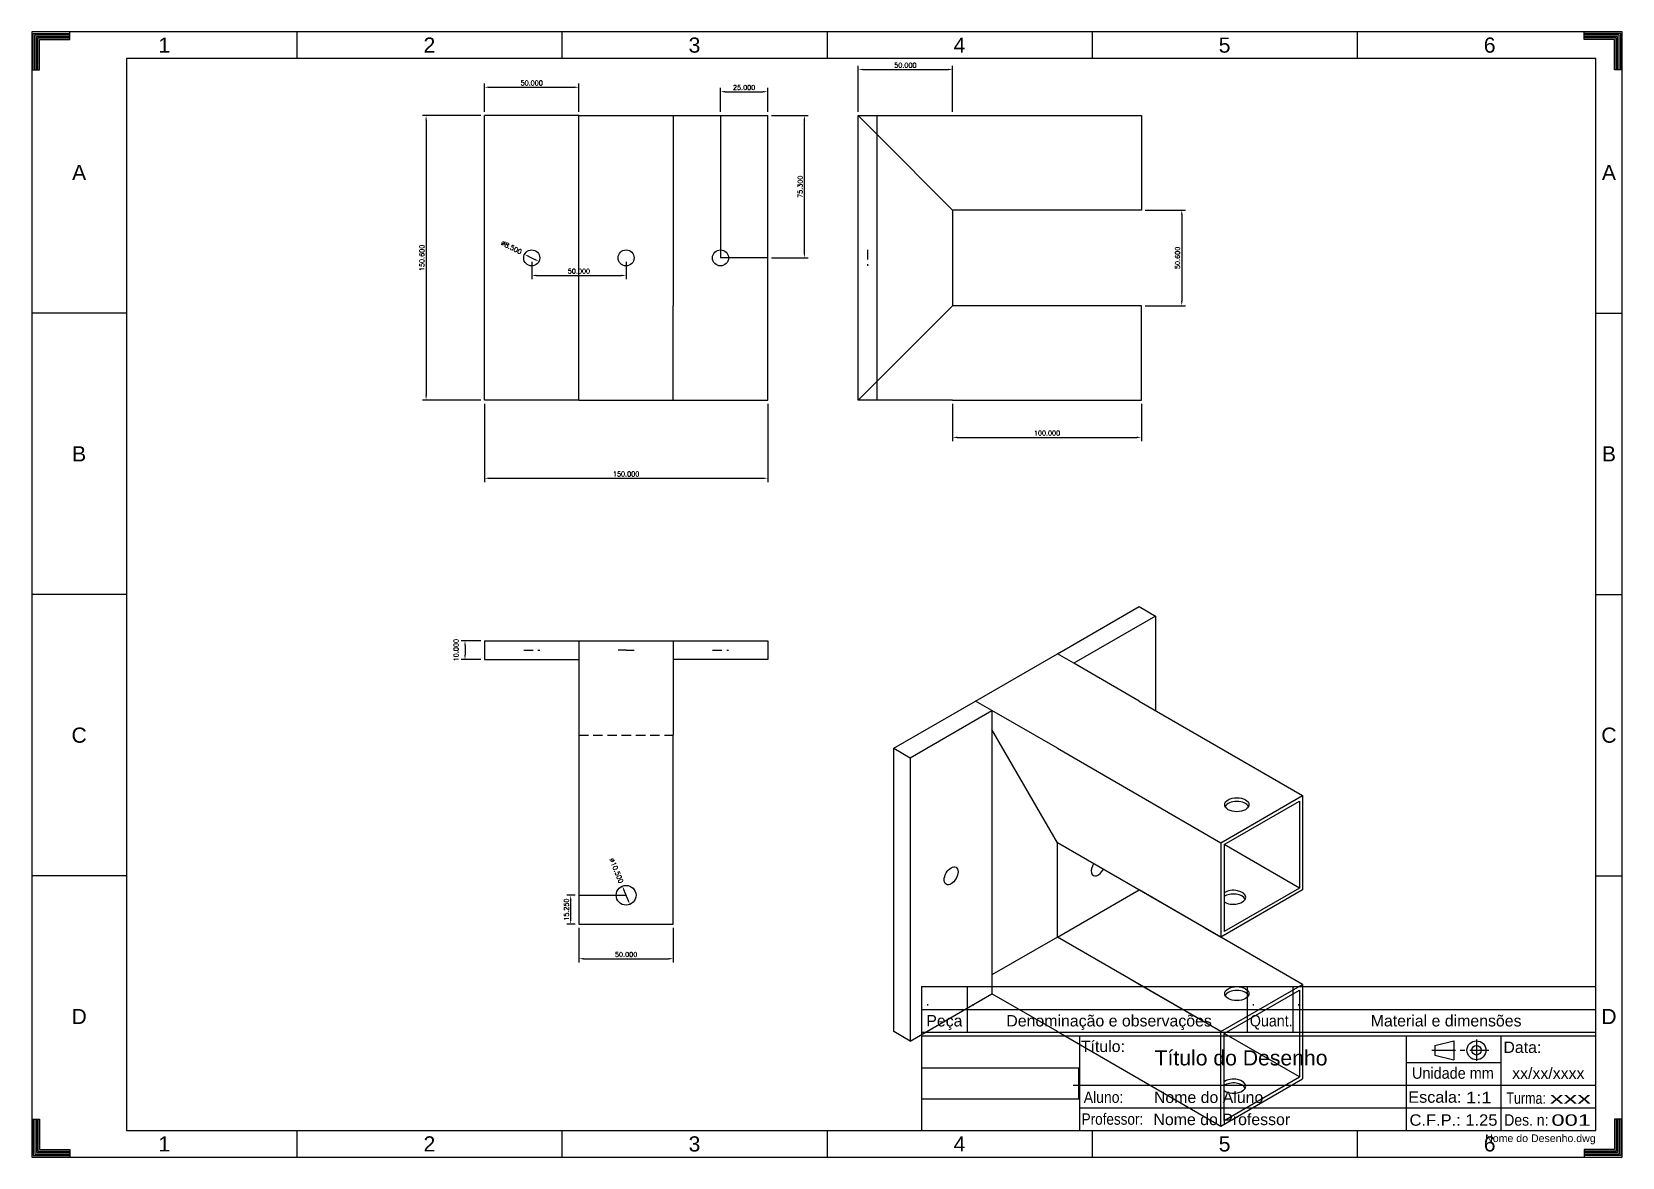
# Paper-space layout 'A3 SENAI' of a CAD drawing. Extents: x 0 to 420, y 0 to 297.
# The model-space entities are those that its viewports show. They can reach past a viewport. Long polylines and large blocks are cut down to what shows.
import ezdxf
from ezdxf.enums import TextEntityAlignment as Align

# ---------------------------------------------------------------- set-up
doc = ezdxf.new("R2010")
doc.units = 0
doc.header["$LTSCALE"] = 5
doc.header["$MEASUREMENT"] = 0
doc.header["$PDMODE"] = 3
doc.linetypes.add('CENTER', pattern=[2, 1.25, -0.25, 0.25, -0.25])
doc.linetypes.add('HIDDEN', pattern=[0.375, 0.25, -0.125])
doc.layers.get('Defpoints').update_dxf_attribs({"linetype": 'CONTINUOUS'})
for name, color, linetype in [('CENTRO', 2, 'CENTER'), ('CONTORNO', 7, 'CONTINUOUS'), ('COTA', 1, 'CONTINUOUS'), ('Dobra', 90, 'CONTINUOUS'), ('LEGENDA', 151, 'CONTINUOUS'), ('TEXTO', 5, 'CONTINUOUS'), ('TRACEJADO', 6, 'HIDDEN'), ('VIEW', 1, 'CONTINUOUS')]:
    doc.layers.add(name, color=color, linetype=linetype)
doc.styles.add('ARIAL', font='arial.ttf', dxfattribs={"height": 2.5})
doc.styles.add('ROMANS', font='romans', dxfattribs={"height": 2.5})
doc.dimstyles.new('VERT', dxfattribs={"dimtxt": 2.5, "dimasz": 2.5, "dimexe": 2, "dimexo": 2, "dimgap": 1, "dimtad": 1, "dimdec": 3, "dimzin": 0, "dimdsep": 46, "dimtxsty": 'ROMANS', "dimcen": 0, "dimclrd": 256, "dimclre": 256, "dimclrt": 256, "dimadec": 0, "dimazin": 0, "dimtfac": 0.8, "dimtdec": 3, "dimtmove": 2, "dimatfit": 3, "dimfxl": 1, "dimtolj": 1, "dimtzin": 0, "dimarcsym": 0})

# ---------------------------------------------------------------- blocks, each defined once
blk = doc.blocks.new('*D6')
at = {"layer": 'COTA', "lineweight": -2, "transparency": 16777216}
for p, q in [((200.96, 328.04), (170.03, 328.04)), ((172.03, 325.54), (172.03, 179.94)), ((200.96, 177.44), (170.03, 177.44))]:
    blk.add_line(p, q, dxfattribs=at)
at = {"layer": 'COTA', "transparency": 16777216}
for points in [[(171.61, 325.54), (172.44, 325.54), (172.03, 328.04)], [(171.61, 179.94), (172.44, 179.94), (172.03, 177.44)]]:
    blk.add_solid(points, dxfattribs=at)
at = {"layer": 'Defpoints', "color": 0, "transparency": 16777216}
for p in [(202.96, 328.04), (172.03, 177.44), (202.96, 177.44)]:
    blk.add_point(p, dxfattribs=at)
at = {"layer": 'COTA', "transparency": 16777216, "insert": (169.78, 252.74), "char_height": 2.5, "attachment_point": 5, "rotation": 90, "style": 'ROMANS'}
blk.add_mtext('\\A1;150.600', dxfattribs=at)
blk = doc.blocks.new('*D7')
at = {"layer": 'COTA', "lineweight": -2, "transparency": 16777216}
for p, q in [((400.89, 330.04), (400.89, 354.46)), ((450.89, 330.04), (450.89, 354.46)), ((403.39, 352.46), (448.39, 352.46))]:
    blk.add_line(p, q, dxfattribs=at)
at = {"layer": 'COTA', "transparency": 16777216}
for points in [[(403.39, 352.88), (403.39, 352.05), (400.89, 352.46)], [(448.39, 352.88), (448.39, 352.05), (450.89, 352.46)]]:
    blk.add_solid(points, dxfattribs=at)
at = {"layer": 'Defpoints', "color": 0, "transparency": 16777216}
for p in [(450.89, 352.46), (400.89, 328.04), (450.89, 328.04)]:
    blk.add_point(p, dxfattribs=at)
at = {"layer": 'COTA', "transparency": 16777216, "insert": (425.89, 354.71), "char_height": 2.5, "attachment_point": 5, "style": 'ROMANS'}
blk.add_mtext('\\A1;50.000', dxfattribs=at)
blk = doc.blocks.new('*D8')
at = {"layer": 'COTA', "lineweight": -2, "transparency": 16777216}
for p, q in [((327.96, 330.04), (327.96, 342.7)), ((330.46, 340.7), (350.46, 340.7)), ((352.96, 330.04), (352.96, 342.7))]:
    blk.add_line(p, q, dxfattribs=at)
at = {"layer": 'COTA', "transparency": 16777216}
for points in [[(330.46, 341.12), (330.46, 340.29), (327.96, 340.7)], [(350.46, 341.12), (350.46, 340.29), (352.96, 340.7)]]:
    blk.add_solid(points, dxfattribs=at)
at = {"layer": 'Defpoints', "color": 0, "transparency": 16777216}
for p in [(352.96, 340.7), (327.96, 328.04), (352.96, 328.04)]:
    blk.add_point(p, dxfattribs=at)
at = {"layer": 'COTA', "transparency": 16777216, "insert": (340.46, 342.95), "char_height": 2.5, "attachment_point": 5, "style": 'ROMANS'}
blk.add_mtext('\\A1;25.000', dxfattribs=at)
blk = doc.blocks.new('*D9')
at = {"layer": 'COTA', "lineweight": -2, "transparency": 16777216}
for p, q in [((202.96, 175.44), (202.96, 134.1)), ((352.96, 175.44), (352.96, 134.1)), ((205.46, 136.1), (350.46, 136.1))]:
    blk.add_line(p, q, dxfattribs=at)
at = {"layer": 'COTA', "transparency": 16777216}
for points in [[(205.46, 136.51), (205.46, 135.68), (202.96, 136.1)], [(350.46, 136.51), (350.46, 135.68), (352.96, 136.1)]]:
    blk.add_solid(points, dxfattribs=at)
at = {"layer": 'Defpoints', "color": 0, "transparency": 16777216}
for p in [(202.96, 177.44), (352.96, 177.44), (352.96, 136.1)]:
    blk.add_point(p, dxfattribs=at)
at = {"layer": 'COTA', "transparency": 16777216, "insert": (277.96, 138.35), "char_height": 2.5, "attachment_point": 5, "style": 'ROMANS'}
blk.add_mtext('\\A1;150.000', dxfattribs=at)
blk = doc.blocks.new('*D10')
at = {"layer": 'COTA', "lineweight": -2, "transparency": 16777216}
for p, q in [((450.89, 175.44), (450.89, 155.73)), ((550.89, 175.44), (550.89, 155.73)), ((453.39, 157.73), (548.39, 157.73))]:
    blk.add_line(p, q, dxfattribs=at)
at = {"layer": 'COTA', "transparency": 16777216}
for points in [[(453.39, 158.15), (453.39, 157.32), (450.89, 157.73)], [(548.39, 158.15), (548.39, 157.32), (550.89, 157.73)]]:
    blk.add_solid(points, dxfattribs=at)
at = {"layer": 'Defpoints', "color": 0, "transparency": 16777216}
for p in [(450.89, 177.44), (550.89, 177.44), (550.89, 157.73)]:
    blk.add_point(p, dxfattribs=at)
at = {"layer": 'COTA', "transparency": 16777216, "insert": (500.89, 159.98), "char_height": 2.5, "attachment_point": 5, "style": 'ROMANS'}
blk.add_mtext('\\A1;100.000', dxfattribs=at)
blk = doc.blocks.new('*D11')
at = {"layer": 'COTA', "lineweight": -2, "transparency": 16777216}
for p, q in [((250.96, -84.65), (246.6, -84.65)), ((248.6, -97.4), (248.6, -87.15)), ((250.96, -99.9), (246.6, -99.9))]:
    blk.add_line(p, q, dxfattribs=at)
at = {"layer": 'COTA', "transparency": 16777216}
for points in [[(248.18, -87.15), (249.01, -87.15), (248.6, -84.65)], [(248.18, -97.4), (249.01, -97.4), (248.6, -99.9)]]:
    blk.add_solid(points, dxfattribs=at)
at = {"layer": 'Defpoints', "color": 0, "transparency": 16777216}
for p in [(248.6, -84.65), (252.96, -84.65), (252.96, -99.9)]:
    blk.add_point(p, dxfattribs=at)
at = {"layer": 'COTA', "transparency": 16777216, "insert": (246.35, -92.27), "char_height": 2.5, "attachment_point": 5, "rotation": 90, "style": 'ROMANS'}
blk.add_mtext('\\A1;15.250', dxfattribs=at)
blk = doc.blocks.new('*D13')
at = {"layer": 'COTA', "lineweight": -2, "transparency": 16777216}
blk.add_line((226.39, 253.52), (229.53, 251.97), dxfattribs=at)
at = {"layer": 'COTA', "transparency": 16777216}
for points in [[(226.57, 253.89), (226.2, 253.14), (224.14, 254.62)], [(229.71, 252.34), (229.34, 251.6), (231.77, 250.86)]]:
    blk.add_solid(points, dxfattribs=at)
at = {"layer": 'Defpoints', "color": 0, "transparency": 16777216}
for p in [(224.14, 254.62), (231.77, 250.86)]:
    blk.add_point(p, dxfattribs=at)
at = {"layer": 'COTA', "transparency": 16777216, "insert": (217.2, 258.33), "char_height": 2.5, "attachment_point": 5, "rotation": 333.73556, "style": 'ROMANS'}
blk.add_mtext('\\A1;∅8.500', dxfattribs=at)
blk = doc.blocks.new('*D14')
at = {"layer": 'COTA', "lineweight": -2, "transparency": 16777216}
for p, q in [((354.96, 328.04), (374.4, 328.04)), ((372.4, 255.24), (372.4, 325.54)), ((354.96, 252.74), (374.4, 252.74))]:
    blk.add_line(p, q, dxfattribs=at)
at = {"layer": 'COTA', "transparency": 16777216}
for points in [[(371.99, 325.54), (372.82, 325.54), (372.4, 328.04)], [(371.99, 255.24), (372.82, 255.24), (372.4, 252.74)]]:
    blk.add_solid(points, dxfattribs=at)
at = {"layer": 'Defpoints', "color": 0, "transparency": 16777216}
for p in [(352.96, 328.04), (372.4, 328.04), (352.96, 252.74)]:
    blk.add_point(p, dxfattribs=at)
at = {"layer": 'COTA', "transparency": 16777216, "insert": (370.15, 290.39), "char_height": 2.5, "attachment_point": 5, "rotation": 90, "style": 'ROMANS'}
blk.add_mtext('\\A1;75.300', dxfattribs=at)
blk = doc.blocks.new('*D15')
at = {"layer": 'COTA', "lineweight": -2, "transparency": 16777216}
for p, q in [((552.89, 278.04), (574.28, 278.04)), ((572.28, 275.54), (572.28, 229.94)), ((552.89, 227.44), (574.28, 227.44))]:
    blk.add_line(p, q, dxfattribs=at)
at = {"layer": 'COTA', "transparency": 16777216}
for points in [[(571.87, 275.54), (572.7, 275.54), (572.28, 278.04)], [(571.87, 229.94), (572.7, 229.94), (572.28, 227.44)]]:
    blk.add_solid(points, dxfattribs=at)
at = {"layer": 'Defpoints', "color": 0, "transparency": 16777216}
for p in [(550.89, 278.04), (550.89, 227.44), (572.28, 227.44)]:
    blk.add_point(p, dxfattribs=at)
at = {"layer": 'COTA', "transparency": 16777216, "insert": (570.03, 252.74), "char_height": 2.5, "attachment_point": 5, "rotation": 90, "style": 'ROMANS'}
blk.add_mtext('\\A1;50.600', dxfattribs=at)
blk = doc.blocks.new('*D16')
at = {"layer": 'COTA', "lineweight": -2, "transparency": 16777216}
for p, q in [((200.96, 50.1), (190.63, 50.1)), ((192.63, 47.6), (192.63, 42.6)), ((200.96, 40.1), (190.63, 40.1))]:
    blk.add_line(p, q, dxfattribs=at)
at = {"layer": 'COTA', "transparency": 16777216}
for points in [[(192.21, 47.6), (193.05, 47.6), (192.63, 50.1)], [(192.21, 42.6), (193.05, 42.6), (192.63, 40.1)]]:
    blk.add_solid(points, dxfattribs=at)
at = {"layer": 'Defpoints', "color": 0, "transparency": 16777216}
for p in [(202.96, 50.1), (192.63, 40.1), (202.96, 40.1)]:
    blk.add_point(p, dxfattribs=at)
at = {"layer": 'COTA', "transparency": 16777216, "insert": (187.88, 45.1), "char_height": 2.5, "attachment_point": 5, "rotation": 90, "style": 'ROMANS'}
blk.add_mtext('\\A1;10.000', dxfattribs=at)
blk = doc.blocks.new('*D17')
at = {"layer": 'COTA', "lineweight": -2, "transparency": 16777216}
for p, q in [((252.96, -101.9), (252.96, -120.24)), ((302.96, -101.9), (302.96, -120.24)), ((255.46, -118.24), (300.46, -118.24))]:
    blk.add_line(p, q, dxfattribs=at)
at = {"layer": 'COTA', "transparency": 16777216}
for points in [[(255.46, -117.82), (255.46, -118.65), (252.96, -118.24)], [(300.46, -117.82), (300.46, -118.65), (302.96, -118.24)]]:
    blk.add_solid(points, dxfattribs=at)
at = {"layer": 'Defpoints', "color": 0, "transparency": 16777216}
for p in [(252.96, -99.9), (302.96, -99.9), (302.96, -118.24)]:
    blk.add_point(p, dxfattribs=at)
at = {"layer": 'COTA', "transparency": 16777216, "insert": (277.96, -115.99), "char_height": 2.5, "attachment_point": 5, "style": 'ROMANS'}
blk.add_mtext('\\A1;50.000', dxfattribs=at)
blk = doc.blocks.new('*D18')
at = {"layer": 'COTA', "lineweight": -2, "transparency": 16777216}
blk.add_line((278.99, -87.2), (276.92, -82.1), dxfattribs=at)
at = {"layer": 'COTA', "transparency": 16777216}
for points in [[(277.31, -81.94), (276.53, -82.26), (275.98, -79.79)], [(279.38, -87.04), (278.61, -87.35), (279.94, -89.51)]]:
    blk.add_solid(points, dxfattribs=at)
at = {"layer": 'Defpoints', "color": 0, "transparency": 16777216}
for p in [(275.98, -79.79), (279.94, -89.51)]:
    blk.add_point(p, dxfattribs=at)
at = {"layer": 'COTA', "transparency": 16777216, "insert": (272.84, -71.6), "char_height": 2.5, "attachment_point": 5, "rotation": 292.1445, "style": 'ROMANS'}
blk.add_mtext('\\A1;∅10.500', dxfattribs=at)
blk = doc.blocks.new('*D19')
at = {"layer": 'COTA', "lineweight": -2, "transparency": 16777216}
for p, q in [((202.96, 330.04), (202.96, 345.07)), ((205.46, 343.07), (250.46, 343.07)), ((252.96, 330.04), (252.96, 345.07))]:
    blk.add_line(p, q, dxfattribs=at)
at = {"layer": 'COTA', "transparency": 16777216}
for points in [[(205.46, 343.48), (205.46, 342.65), (202.96, 343.07)], [(250.46, 343.48), (250.46, 342.65), (252.96, 343.07)]]:
    blk.add_solid(points, dxfattribs=at)
at = {"layer": 'Defpoints', "color": 0, "transparency": 16777216}
for p in [(252.96, 343.07), (202.96, 328.04), (252.96, 328.04)]:
    blk.add_point(p, dxfattribs=at)
at = {"layer": 'COTA', "transparency": 16777216, "insert": (227.96, 345.32), "char_height": 2.5, "attachment_point": 5, "style": 'ROMANS'}
blk.add_mtext('\\A1;50.000', dxfattribs=at)
blk = doc.blocks.new('*D20')
at = {"layer": 'COTA', "lineweight": -2, "transparency": 16777216}
for p, q in [((227.96, 250.74), (227.96, 241.45)), ((277.96, 250.74), (277.96, 241.45)), ((230.46, 243.45), (275.46, 243.45))]:
    blk.add_line(p, q, dxfattribs=at)
at = {"layer": 'COTA', "transparency": 16777216}
for points in [[(230.46, 243.86), (230.46, 243.03), (227.96, 243.45)], [(275.46, 243.86), (275.46, 243.03), (277.96, 243.45)]]:
    blk.add_solid(points, dxfattribs=at)
at = {"layer": 'Defpoints', "color": 0, "transparency": 16777216}
for p in [(227.96, 252.74), (277.96, 252.74), (277.96, 243.45)]:
    blk.add_point(p, dxfattribs=at)
at = {"layer": 'COTA', "transparency": 16777216, "insert": (252.96, 245.7), "char_height": 2.5, "attachment_point": 5, "style": 'ROMANS'}
blk.add_mtext('\\A1;50.000', dxfattribs=at)

msp = doc.modelspace()

# ---------------------------------------------------------------- linework, layer by layer
at = {"layer": 'CONTORNO'}
for p, q in [((202.9561, 177.4436), (202.9561, 328.0436)), ((252.9561, 328.0436), (202.9561, 328.0436)), ((252.9561, 177.4436), (252.9561, 328.0436)), ((252.9561, 328.0436), (302.9561, 328.0436)), ((302.9561, 328.0436), (302.9561, 278.0436)), ((302.9561, 328.0436), (352.9561, 328.0436)), ((352.9561, 177.4436), (352.9561, 328.0436)), ((400.8932, 177.4436), (400.8932, 328.0436)), ((400.8932, 328.0436), (450.8932, 328.0436)), ((410.8932, 177.4436), (410.8932, 328.0436)), ((450.8932, 328.0436), (550.8932, 328.0436)), ((550.8932, 328.0436), (550.8932, 278.0436)), ((302.9561, 278.0436), (302.9561, 227.4436)), ((450.8932, 278.0436), (450.8932, 227.4436)), ((550.8932, 278.0436), (450.8932, 278.0436)), ((302.9561, 177.4436), (302.9561, 227.4436)), ((550.8932, 227.4436), (450.8932, 227.4436)), ((550.8932, 177.4436), (550.8932, 227.4436)), ((252.9561, 177.4436), (202.9561, 177.4436)), ((252.9561, 177.4436), (302.9561, 177.4436)), ((302.9561, 177.4436), (352.9561, 177.4436)), ((450.8932, 177.4436), (400.8932, 177.4436)), ((450.8932, 177.4436), (550.8932, 177.4436)), ((506.3996, 43.1637), (549.7009, 68.1637)), ((549.7009, 68.1637), (558.3611, 63.1637)), ((558.3611, 63.1637), (515.0599, 38.1637)), ((558.3611, 63.1637), (558.3611, 13.1637)), ((202.9561, 50.1014), (352.9561, 50.1014)), ((202.9561, 50.1014), (202.9561, 40.1014)), ((252.9561, 50.1014), (252.9561, 0.1014)), ((302.9561, 50.1014), (302.9561, 0.1014)), ((352.9561, 50.1014), (352.9561, 40.1014)), ((463.0983, 18.1637), (506.3996, 43.1637)), ((515.0599, 38.1637), (506.3996, 43.1637)), ((202.9561, 40.1014), (252.9561, 40.1014)), ((352.9561, 40.1014), (302.9561, 40.1014)), ((549.7009, 18.1637), (515.0599, 38.1637)), ((419.7971, -6.8363), (463.0983, 18.1637)), ((471.7586, 13.1637), (463.0983, 18.1637)), ((549.7009, 18.1637), (636.3034, -31.8363)), ((428.4573, -11.8363), (471.7586, 13.1637)), ((506.3996, -6.8363), (471.7586, 13.1637)), ((471.7586, 13.1637), (471.7586, -136.8363)), ((252.9561, 0.1014), (252.9561, -99.8986)), ((302.9561, -99.8986), (302.9561, 0.1014)), ((419.7971, -156.8363), (419.7971, -6.8363)), ((419.7971, -6.8363), (428.4573, -11.8363)), ((506.3996, -6.8363), (593.0022, -56.8363)), ((428.4573, -11.8363), (428.4573, -161.8363)), ((593.0022, -56.8363), (636.3034, -31.8363)), ((636.3034, -31.8363), (636.3034, -81.8363)), ((594.7342, -57.8363), (634.5714, -34.8363)), ((634.5714, -34.8363), (634.5714, -80.8363)), ((593.0022, -106.8363), (506.3996, -56.8363)), ((506.3996, -106.8363), (506.3996, -56.8363)), ((593.0022, -56.8363), (593.0022, -106.8363)), ((634.5714, -80.8363), (594.7342, -57.8363)), ((594.7342, -57.8363), (594.7342, -103.8363)), ((506.3996, -106.8363), (549.7009, -81.8363)), ((636.3034, -131.8363), (549.7009, -81.8363)), ((636.3034, -81.8363), (593.0022, -106.8363)), ((634.5714, -80.8363), (594.7342, -103.8363)), ((252.9561, -99.8986), (302.9561, -99.8986)), ((593.0022, -156.8363), (506.3996, -106.8363)), ((584.3419, -101.8363), (593.0022, -106.8363)), ((549.7009, -131.8363), (541.0406, -126.8363)), ((593.0022, -156.8363), (549.7009, -131.8363)), ((593.0022, -156.8363), (636.3034, -131.8363)), ((636.3034, -131.8363), (636.3034, -181.8363)), ((428.4573, -161.8363), (471.7586, -136.8363)), ((506.3996, -156.8363), (471.7586, -136.8363)), ((594.7342, -157.8363), (634.5714, -134.8363)), ((634.5714, -134.8363), (634.5714, -180.8363)), ((428.4573, -161.8363), (419.7971, -156.8363)), ((506.3996, -156.8363), (593.0022, -206.8363)), ((593.0022, -206.8363), (593.0022, -156.8363)), ((634.5714, -180.8363), (594.7342, -157.8363)), ((594.7342, -203.8363), (594.7342, -157.8363)), ((593.0022, -206.8363), (636.3034, -181.8363)), ((594.7342, -203.8363), (634.5714, -180.8363))]:
    msp.add_line(p, q, dxfattribs=at)
for centre, radius in [((227.9561, 252.7436), 4.25), ((277.9561, 252.7436), 4.25), ((327.9561, 252.7436), 4.25), ((277.9561, -84.6486), 5.25)]:
    msp.add_circle(centre, radius, dxfattribs=at)
for centre, major_axis in [((601.4459, -36.7113), (-6.4299, 0)), ((450.108, -74.3363), (-2.6026, -4.5078)), ((601.4459, -136.7113), (-6.4299, 0))]:
    msp.add_ellipse(centre, major_axis=major_axis, ratio=0.57735027, dxfattribs=at)
for centre, major_axis, start_param, end_param in [((601.4459, -38.7113), (-6.4299, 0), 3.41433561, 6.01044235), ((528.0503, -69.6363), (-2.6026, -4.5078), 4.66245481, 7.9039158), ((599.7139, -85.7113), (-6.4299, 0), 0.68495063, 5.59823468), ((599.7139, -87.7113), (-6.4299, 0), 9.69752092, 11.88141999), ((601.4459, -138.7113), (-6.4299, 0), 3.41433561, 6.01044235), ((599.7139, -185.7113), (-6.4299, 0), 0.68495063, 5.59823468), ((599.7139, -187.7113), (-6.4299, 0), 3.41433561, 5.59823468)]:
    msp.add_ellipse(centre, major_axis=major_axis, ratio=0.57735027, start_param=start_param, end_param=end_param, dxfattribs=at)
at = {"layer": 'COTA'}
for p, q in [((327.9561, 328.0436), (327.9561, 252.7436)), ((332.2061, 252.7436), (327.9561, 252.7436)), ((352.9561, 252.7436), (332.2061, 252.7436)), ((252.9561, -84.6486), (277.9561, -84.6486))]:
    msp.add_line(p, q, dxfattribs=at)
at = {"layer": 'Dobra'}
for p, q in [((410.8932, 318.0436), (400.8932, 328.0436)), ((450.8932, 278.0436), (410.8932, 318.0436)), ((450.8932, 227.4436), (410.8932, 187.4436)), ((410.8932, 187.4436), (400.8932, 177.4436)), ((506.3996, -56.8363), (471.7586, 3.1637)), ((506.3996, -106.8363), (471.7586, -126.8363))]:
    msp.add_line(p, q, dxfattribs=at)
at = {"layer": 'TRACEJADO'}
for p, q in [((405.8932, 256.9936), (405.8932, 248.4936)), ((223.7061, 45.1014), (232.2061, 45.1014)), ((277.9561, 45.1014), (273.7061, 45.1014)), ((277.9561, 45.1014), (282.2061, 45.1014)), ((323.7061, 45.1014), (332.2061, 45.1014)), ((252.9561, 0.1014), (302.9561, 0.1014))]:
    msp.add_line(p, q, dxfattribs=at)

# ---------------------------------------------------------------- dimensions: what is measured, and where the dimension line sits
at = {"layer": 'COTA'}
for base, p1, p2, picture, middle in [((450.8932, 352.4626), (400.8932, 328.0436), (450.8932, 328.0436), '*D7', (425.8932, 354.7126)), ((252.9561, 343.0666), (202.9561, 328.0436), (252.9561, 328.0436), '*D19', (227.9561, 345.3166)), ((352.9561, 340.7037), (327.9561, 328.0436), (352.9561, 328.0436), '*D8', (340.4561, 342.9537)), ((277.9561, 243.4471), (227.9561, 252.7436), (277.9561, 252.7436), '*D20', (252.9561, 245.6971)), ((352.9561, 136.0981), (202.9561, 177.4436), (352.9561, 177.4436), '*D9', (277.9561, 138.3481)), ((550.8932, 157.7346), (450.8932, 177.4436), (550.8932, 177.4436), '*D10', (500.8932, 159.9846)), ((302.9561, -118.2362), (252.9561, -99.8986), (302.9561, -99.8986), '*D17', (277.9561, -115.9862))]:
    dim = msp.add_linear_dim(base=base, p1=p1, p2=p2, dimstyle='VERT', dxfattribs=at)
    dim.commit()
    dim.dimension.update_dxf_attribs({"geometry": picture, "text_midpoint": middle})
for base, p1, p2, picture, middle in [((172.0278, 177.4436), (202.9561, 328.0436), (202.9561, 177.4436), '*D6', (169.7778, 252.7436)), ((372.4039, 328.0436), (352.9561, 252.7436), (352.9561, 328.0436), '*D14', (370.1539, 290.3936)), ((572.2828, 227.4436), (550.8932, 278.0436), (550.8932, 227.4436), '*D15', (570.0328, 252.7436)), ((192.6301, 40.1014), (202.9561, 50.1014), (202.9561, 40.1014), '*D16', (187.8801, 45.1014)), ((248.5973, -84.6486), (252.9561, -99.8986), (252.9561, -84.6486), '*D11', (246.3473, -92.2736))]:
    dim = msp.add_linear_dim(base=base, p1=p1, p2=p2, angle=90, dimstyle='VERT', dxfattribs=at)
    dim.commit()
    dim.dimension.update_dxf_attribs({"geometry": picture, "text_midpoint": middle})
for p1, p2, picture, middle in [((224.1448, 254.6242), (231.7673, 250.8629), '*D13', (217.1955, 258.3272)), ((279.935, -89.5113), (275.9771, -79.7858), '*D18', (272.8433, -71.605))]:
    dim = msp.add_diameter_dim_2p(p1=p1, p2=p2, dimstyle='VERT', dxfattribs=at)
    dim.commit()
    dim.dimension.update_dxf_attribs({"geometry": picture, "text_midpoint": middle, "dimtype": 163})

psp = doc.layouts.new('A3 SENAI')

# ---------------------------------------------------------------- linework, layer by layer
at = {"layer": 'CENTRO'}
for p, q in [((381.5, 31.09), (381.5, 25.39)), ((369.73, 28.21), (384.74, 28.21))]:
    psp.add_line(p, q, dxfattribs=at)
at = {"layer": 'CONTORNO'}
for p, q in [((413, 290), (25, 290)), ((25, 290), (25, 7)), ((413, 7), (413, 290)), ((235, 39), (413, 39)), ((235, 33), (413, 33)), ((235, 32), (413, 32)), ((25, 7), (413, 7))]:
    psp.add_line(p, q, dxfattribs=at)
psp.add_lwpolyline([(235, 15.41), (276.51, 15.41), (276.51, 23.5), (235, 23.5)], close=True, dxfattribs=at)
at = {"layer": 'LEGENDA'}
for p, q in [((420, 297), (0, 297)), ((0, 297), (0, 0)), ((0.4, 287), (0.4, 296.6)), ((0.4, 296.6), (10, 296.6)), ((0.8, 287), (0.8, 296.2)), ((0.8, 296.2), (10, 296.2)), ((1.2, 287), (1.2, 295.8)), ((1.2, 295.8), (10, 295.8)), ((1.6, 287), (1.6, 295.4)), ((1.6, 295.4), (10, 295.4)), ((2, 287), (2, 295)), ((2, 295), (10, 295)), ((10, 295), (10, 297)), ((70, 297), (70, 290)), ((140, 297), (140, 290)), ((210, 297), (210, 290)), ((280, 297), (280, 290)), ((350, 297), (350, 290)), ((410, 295), (410, 297)), ((419.6, 296.6), (410, 296.6)), ((419.2, 296.2), (410, 296.2)), ((418.8, 295.8), (410, 295.8)), ((418.4, 295.4), (410, 295.4)), ((418, 295), (410, 295)), ((418, 287), (418, 295)), ((418.4, 287), (418.4, 295.4)), ((418.8, 287), (418.8, 295.8)), ((419.2, 287), (419.2, 296.2)), ((419.6, 287), (419.6, 296.6)), ((420, 0), (420, 297)), ((0, 287), (2, 287)), ((420, 287), (418, 287)), ((25, 222.75), (0, 222.75)), ((413, 222.75), (420, 222.75)), ((25, 148.5), (0, 148.5)), ((413, 148.5), (420, 148.5)), ((25, 74.25), (0, 74.25)), ((413, 74.25), (420, 74.25)), ((235, 45), (413, 45)), ((235, 45), (235, 7)), ((247, 45), (247, 33)), ((321, 45), (321, 33)), ((333, 45), (333, 33)), ((276.7, 32), (276.7, 7)), ((363, 7), (363, 32)), ((370.5, 29.46), (375.5, 30.71)), ((370.5, 29.46), (370.5, 26.96)), ((375.5, 30.71), (375.5, 25.71)), ((388, 7), (388, 32)), ((370.5, 26.96), (375.5, 25.71)), ((363, 25), (388, 25)), ((275, 19), (413, 19)), ((276.7, 13), (413, 13)), ((0, 10), (2, 10)), ((0.4, 10), (0.4, 0.4)), ((0.8, 10), (0.8, 0.8)), ((1.2, 10), (1.2, 1.2)), ((1.6, 10), (1.6, 1.6)), ((2, 10), (2, 2)), ((418, 10), (418, 2)), ((420, 10), (418, 10)), ((418.4, 10), (418.4, 1.6)), ((418.8, 10), (418.8, 1.2)), ((419.2, 10), (419.2, 0.8)), ((419.6, 10), (419.6, 0.4)), ((70, 7), (70, 0)), ((140, 7), (140, 0)), ((210, 7), (210, 0)), ((280, 7), (280, 0)), ((350, 7), (350, 0)), ((0, 0), (420, 0)), ((0.4, 0.4), (10, 0.4)), ((0.8, 0.8), (10, 0.8)), ((1.2, 1.2), (10, 1.2)), ((1.6, 1.6), (10, 1.6)), ((2, 2), (10, 2)), ((10, 2), (10, 0)), ((418, 2), (410, 2)), ((410, 2), (410, 0)), ((418.4, 1.6), (410, 1.6)), ((418.8, 1.2), (410, 1.2)), ((419.2, 0.8), (410, 0.8)), ((419.6, 0.4), (410, 0.4))]:
    psp.add_line(p, q, dxfattribs=at)
for radius in [2.5, 1.25]:
    psp.add_circle((381.5, 28.21), radius, dxfattribs=at)

# ---------------------------------------------------------------- texts
at = {"layer": 'LEGENDA', "style": 'ARIAL'}
for s, height, p in [('1', 4, (35, 293.5)), ('2', 4, (105, 293.5)), ('3', 4, (175, 293.5)), ('4', 4, (245, 293.5)), ('5', 4, (315, 293.5)), ('6', 4, (385, 293.5)), ('A', 4, (12.5, 259.88)), ('A', 4, (416.5, 259.88)), ('B', 4, (12.5, 185.62)), ('B', 4, (416.5, 185.62)), ('C', 4, (12.5, 111.38)), ('C', 4, (416.5, 111.38)), ('D', 4, (12.5, 37.12)), ('D', 4, (416.5, 37.12)), ('Peça', 3, (241, 36)), ('Denominação e observações', 3, (284.5, 36)), ('Material e dimensões', 3, (373.5, 36)), ('1', 4, (35, 3.5)), ('2', 4, (105, 3.5)), ('3', 4, (175, 3.5)), ('4', 4, (245, 3.5)), ('5', 4, (315, 3.5)), ('6', 4, (385, 3.5))]:
    psp.add_text(s, height=height, dxfattribs=at).set_placement(p, align=Align.MIDDLE_CENTER)
at = {"layer": 'LEGENDA', "style": 'ARIAL', "width": 0.9}
psp.add_text('Quant.', height=3, dxfattribs=at).set_placement((327.32, 36), align=Align.MIDDLE_CENTER)
at = {"layer": 'LEGENDA', "style": 'ARIAL'}
for s, p in [('Título:', (277.04, 30.75)), ('Data:', (388.63, 30.5))]:
    psp.add_text(s, height=3, dxfattribs=at).set_placement(p, align=Align.TOP_LEFT)
for s, width, p, p2 in [('Unidade mm', 0.899874, (364.49, 20.69), (386.09, 20.69)), ('Aluno:', 0.880217, (277.81, 14.33), (288.27, 14.33)), ('Escala:        ', 1.020651, (363.52, 14.36), (387.06, 14.36)), ('Turma:', 0.778824, (389.4, 14.08), (399.86, 14.08)), ('C.F.P.: 1.25', 1.04691, (363.83, 8.3), (387.06, 8.3)), ('Des. n:', 0.870787, (388.85, 8.31), (400.54, 8.31))]:
    psp.add_text(s, height=3, dxfattribs=dict(at, width=width)).set_placement(p, p2, align=Align.FIT)
at = {"layer": 'LEGENDA', "style": 'ARIAL', "width": 0.85}
psp.add_text('Professor:', height=3, dxfattribs=at).set_placement((277.26, 8.55))
at = {"layer": 'TEXTO', "style": 'ARIAL'}
for s, p in [('.', (236, 40)), ('.', (248, 40)), ('.', (322, 40)), ('.', (334, 40)), ('Nome do Aluno', (296.34, 14.31)), ('Nome do Professor', (296.21, 8.46))]:
    psp.add_text(s, height=3, dxfattribs=at).set_placement(p)
for s, height, p in [('Título do Desenho', 4, (319.34, 24.21)), ('xx/xx/xxxx', 3, (400.49, 20.65))]:
    psp.add_text(s, height=height, dxfattribs=at).set_placement(p, align=Align.CENTER)
for s, width, p, p2 in [('1:1   ', 1.165434, (378.73, 14.25), (389.59, 14.25)), ('xxx', 1.727664, (400.89, 14.12), (411.76, 14.12)), ('001', 1.550141, (401.3, 8.29), (411.76, 8.29))]:
    psp.add_text(s, height=3, dxfattribs=dict(at, width=width)).set_placement(p, p2, align=Align.FIT)
psp.add_text('Nome do Desenho.dwg', height=2, dxfattribs=at).set_placement((413, 6), align=Align.TOP_RIGHT)

# ---------------------------------------------------------------- viewports
at = {"layer": 'VIEW'}
psp.add_viewport(center=(219, 148.5), size=(388, 283), view_center_point=(402.4156, 74.5632), view_height=567.602372, dxfattribs=at)

doc.saveas('drawing.dxf')
